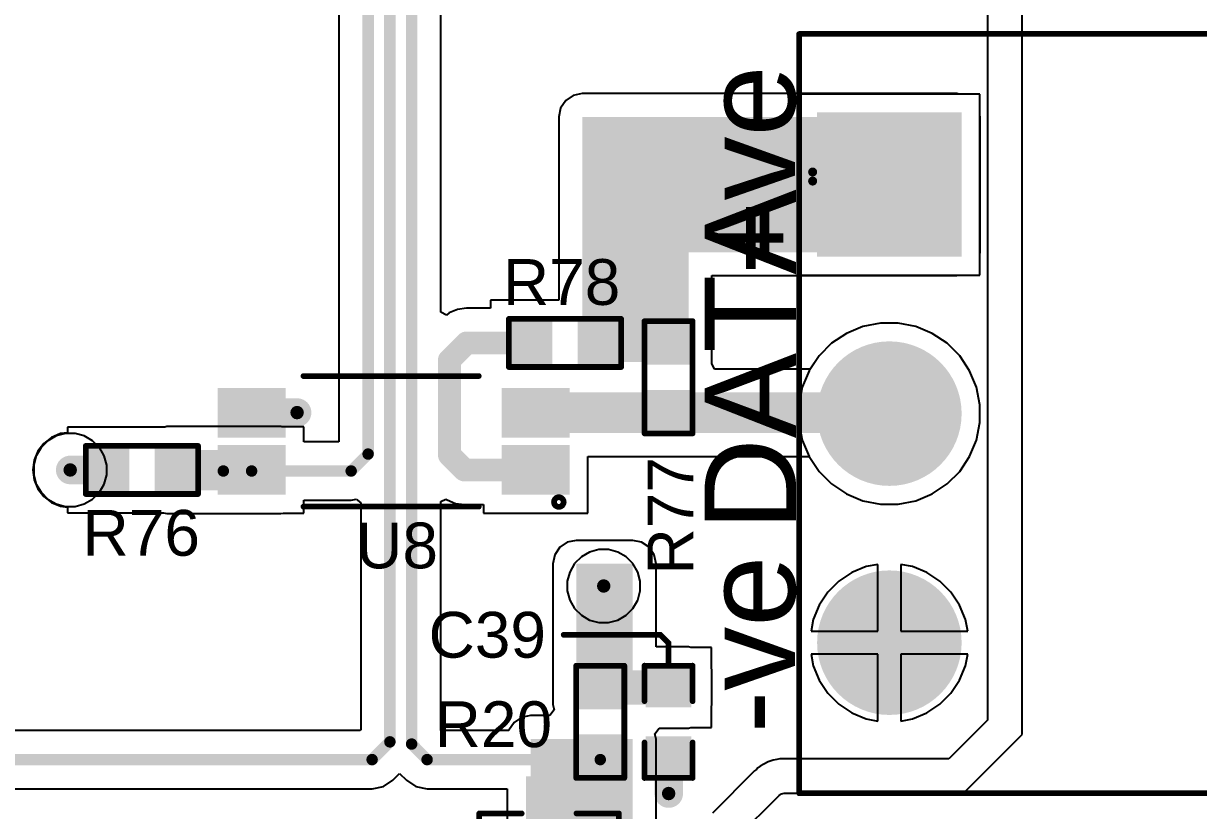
# Model space of a CAD drawing. Header units: millimetres. Extents: x 0 to 214, y 0 to 214.
# Drawn here: x 6.725 to 7.751, y 0.801 to 1.488 of the extents above; entities that cross this region are included whole.
import ezdxf

# ---------------------------------------------------------------- set-up
doc = ezdxf.new("R2010")
doc.units = ezdxf.units.MM
doc.header["$MEASUREMENT"] = 0
for name, color, linetype in [('BottomLayer', 5, 'Continuous'), ('BottomSolder', 6, 'Continuous'), ('MultiLayer', 9, 'Continuous'), ('PadHoleLayer', 156, 'Continuous'), ('TopLayer', 1, 'Continuous'), ('TopOverlay', 2, 'Continuous'), ('TopPaste', 8, 'Continuous'), ('TopSolder', 216, 'Continuous'), ('ViaHoleLayer', 16, 'Continuous')]:
    doc.layers.add(name, color=color, linetype=linetype)
doc.styles.add('Arial', font='', dxfattribs={"height": 0.2})
doc.styles.get('Arial').set_extended_font_data('Arial')

# ---------------------------------------------------------------- blocks, each defined once
blk = doc.blocks.new('SOT_23_116')
at = {"layer": 'TopLayer'}
for points in [[(-0.0161, 0.0575), (0.0161, 0.0575), (0.0161, 0.0213), (-0.0161, 0.0213)], [(-0.0535, -0.0213), (-0.0213, -0.0213), (-0.0213, -0.0575), (-0.0535, -0.0575)], [(0.0213, -0.0213), (0.0535, -0.0213), (0.0535, -0.0575), (0.0213, -0.0575)]]:
    blk.add_hatch(color=1, dxfattribs=at).paths.add_polyline_path(points)
at = {"layer": 'TopPaste'}
for points in [[(-0.0161, 0.0575), (0.0161, 0.0575), (0.0161, 0.0213), (-0.0161, 0.0213)], [(-0.0535, -0.0213), (-0.0213, -0.0213), (-0.0213, -0.0575), (-0.0535, -0.0575)], [(0.0213, -0.0213), (0.0535, -0.0213), (0.0535, -0.0575), (0.0213, -0.0575)]]:
    blk.add_hatch(color=8, dxfattribs=at).paths.add_polyline_path(points)
at = {"layer": 'TopSolder'}
for points in [[(-0.0201, 0.0615), (0.0201, 0.0615), (0.0201, 0.0173), (-0.0201, 0.0173)], [(-0.0575, -0.0173), (-0.0173, -0.0173), (-0.0173, -0.0615), (-0.0575, -0.0615)], [(0.0173, -0.0173), (0.0575, -0.0173), (0.0575, -0.0615), (0.0173, -0.0615)]]:
    blk.add_hatch(color=216, dxfattribs=at).paths.add_polyline_path(points)
at = {"layer": 'TopOverlay', "const_width": 0.005}
for points in [[(-0.061, -0.027), (-0.061, 0.029)], [(-0.061, 0.029), (-0.024, 0.029)], [(0.024, 0.029), (0.061, 0.029)], [(0.061, -0.027), (0.061, 0.029)], [(-0.013, -0.029), (0.013, -0.029)]]:
    blk.add_lwpolyline(points, dxfattribs=at)
at = {"layer": 'TopOverlay'}
for points, const_width in [([(-0.0622, 0.029, 1), (-0.0597, 0.029, 1)], 0.0025), ([(-0.0622, 0.029, 1), (-0.0597, 0.029, 1)], 0.0025), ([(-0.0253, 0.029, 1), (-0.0227, 0.029, 1)], 0.0025), ([(0.0227, 0.029, 1), (0.0253, 0.029, 1)], 0.0025), ([(0.0597, 0.029, 1), (0.0622, 0.029, 1)], 0.0025), ([(0.0597, 0.029, 1), (0.0622, 0.029, 1)], 0.0025), ([(-0.0622, -0.027, 1), (-0.0597, -0.027, 1)], 0.0025), ([(-0.0143, -0.029, 1), (-0.0118, -0.029, 1)], 0.0025), ([(0.0118, -0.029, 1), (0.0143, -0.029, 1)], 0.0025), ([(0.0597, -0.027, 1), (0.0622, -0.027, 1)], 0.0025), ([(-0.0644, -0.045, 1), (-0.0716, -0.045, 1)], 0.01), ([(-0.0741, -0.045, 1), (-0.0691, -0.045, 1)], 0.005), ([(-0.0669, -0.045, 1), (-0.0619, -0.045, 1)], 0.005)]:
    blk.add_lwpolyline(points, format="xyb", close=True, dxfattribs=dict(at, const_width=const_width))
blk = doc.blocks.new('PS2801C_1_F3_A_192')
at = {"layer": 'TopLayer'}
for points in [[(-0.1496, 0.0427), (-0.0984, 0.0427), (-0.0984, 0.0073), (-0.1496, 0.0073)], [(0.0984, 0.0427), (0.1496, 0.0427), (0.1496, 0.0073), (0.0984, 0.0073)], [(-0.1496, -0.0073), (-0.0984, -0.0073), (-0.0984, -0.0427), (-0.1496, -0.0427)], [(0.0984, -0.0073), (0.1496, -0.0073), (0.1496, -0.0427), (0.0984, -0.0427)]]:
    blk.add_hatch(color=1, dxfattribs=at).paths.add_polyline_path(points)
at = {"layer": 'TopPaste'}
for points in [[(-0.1496, 0.0427), (-0.0984, 0.0427), (-0.0984, 0.0073), (-0.1496, 0.0073)], [(0.0984, 0.0427), (0.1496, 0.0427), (0.1496, 0.0073), (0.0984, 0.0073)], [(-0.1496, -0.0073), (-0.0984, -0.0073), (-0.0984, -0.0427), (-0.1496, -0.0427)], [(0.0984, -0.0073), (0.1496, -0.0073), (0.1496, -0.0427), (0.0984, -0.0427)]]:
    blk.add_hatch(color=8, dxfattribs=at).paths.add_polyline_path(points)
at = {"layer": 'TopSolder'}
for points in [[(-0.1536, 0.0467), (-0.0944, 0.0467), (-0.0944, 0.0033), (-0.1536, 0.0033)], [(0.0944, 0.0467), (0.1536, 0.0467), (0.1536, 0.0033), (0.0944, 0.0033)], [(-0.1536, -0.0033), (-0.0944, -0.0033), (-0.0944, -0.0467), (-0.1536, -0.0467)], [(0.0944, -0.0033), (0.1536, -0.0033), (0.1536, -0.0467), (0.0944, -0.0467)]]:
    blk.add_hatch(color=216, dxfattribs=at).paths.add_polyline_path(points)
at = {"layer": 'TopOverlay'}
for points, const_width in [([(-0.14, 0.053, 1), (-0.1484, 0.053, 1)], 0.005), ([(-0.1497, 0.053, 1), (-0.1472, 0.053, 1)], 0.0025), ([(-0.1413, 0.053, 1), (-0.1388, 0.053, 1)], 0.0025), ([(-0.0755, 0.057, 1), (-0.073, 0.057, 1)], 0.0025), ([(0.0775, 0.057, 1), (0.08, 0.057, 1)], 0.0025), ([(-0.0755, -0.057, 1), (-0.073, -0.057, 1)], 0.0025), ([(0.0775, -0.057, 1), (0.08, -0.057, 1)], 0.0025)]:
    blk.add_lwpolyline(points, format="xyb", close=True, dxfattribs=dict(at, const_width=const_width))
at = {"layer": 'TopOverlay', "const_width": 0.005}
for points in [[(0.0788, 0.057), (-0.0742, 0.057)], [(0.0788, -0.057), (-0.0742, -0.057)]]:
    blk.add_lwpolyline(points, dxfattribs=at)
blk = doc.blocks.new('TBP01R1_508_03BE_309')
at = {"layer": 'BottomLayer'}
blk.add_hatch(color=5, dxfattribs=at).paths.add_polyline_path([(-0.1591, 0.0591), (-0.0409, 0.0591), (-0.0409, -0.0591), (-0.1591, -0.0591)])
h = blk.add_hatch(color=5, dxfattribs=at)
edge = h.paths.add_edge_path()
edge.add_arc((0.1, 0), 0.0591, 0, 360)
h = blk.add_hatch(color=5, dxfattribs=at)
edge = h.paths.add_edge_path()
edge.add_arc((0.3, 0), 0.0591, 0, 360)
at = {"layer": 'BottomSolder'}
blk.add_hatch(color=6, dxfattribs=at).paths.add_polyline_path([(-0.1631, 0.0631), (-0.0369, 0.0631), (-0.0369, -0.0631), (-0.1631, -0.0631)])
h = blk.add_hatch(color=6, dxfattribs=at)
edge = h.paths.add_edge_path()
edge.add_arc((0.1, 0), 0.0631, 0, 360)
h = blk.add_hatch(color=6, dxfattribs=at)
edge = h.paths.add_edge_path()
edge.add_arc((0.3, 0), 0.0631, 0, 360)
at = {"layer": 'MultiLayer'}
blk.add_hatch(color=9, dxfattribs=at).paths.add_polyline_path([(-0.1591, 0.0591), (-0.0409, 0.0591), (-0.0409, -0.0591), (-0.1591, -0.0591)])
h = blk.add_hatch(color=9, dxfattribs=at)
edge = h.paths.add_edge_path()
edge.add_arc((0.1, 0), 0.0591, 0, 360)
h = blk.add_hatch(color=9, dxfattribs=at)
edge = h.paths.add_edge_path()
edge.add_arc((0.3, 0), 0.0591, 0, 360)
at = {"layer": 'PadHoleLayer'}
h = blk.add_hatch(color=156, dxfattribs=at)
edge = h.paths.add_edge_path()
edge.add_arc((-0.1, 0), 0.0335, 0, 360)
h = blk.add_hatch(color=156, dxfattribs=at)
edge = h.paths.add_edge_path()
edge.add_arc((0.1, 0), 0.0335, 0, 360)
h = blk.add_hatch(color=156, dxfattribs=at)
edge = h.paths.add_edge_path()
edge.add_arc((0.3, 0), 0.0335, 0, 360)
at = {"layer": 'TopLayer'}
blk.add_hatch(color=1, dxfattribs=at).paths.add_polyline_path([(-0.1591, 0.0591), (-0.0409, 0.0591), (-0.0409, -0.0591), (-0.1591, -0.0591)])
h = blk.add_hatch(color=1, dxfattribs=at)
edge = h.paths.add_edge_path()
edge.add_arc((0.1, 0), 0.0591, 0, 360)
h = blk.add_hatch(color=1, dxfattribs=at)
edge = h.paths.add_edge_path()
edge.add_arc((0.3, 0), 0.0591, 0, 360)
at = {"layer": 'TopSolder'}
blk.add_hatch(color=216, dxfattribs=at).paths.add_polyline_path([(-0.1631, 0.0631), (-0.0369, 0.0631), (-0.0369, -0.0631), (-0.1631, -0.0631)])
h = blk.add_hatch(color=216, dxfattribs=at)
edge = h.paths.add_edge_path()
edge.add_arc((0.1, 0), 0.0631, 0, 360)
h = blk.add_hatch(color=216, dxfattribs=at)
edge = h.paths.add_edge_path()
edge.add_arc((0.3, 0), 0.0631, 0, 360)
at = {"layer": 'TopOverlay'}
for points, const_width in [([(-0.2315, -0.0787), (-0.2315, 0.3937)], 0.005), ([(0.4315, 0.3937), (-0.2315, 0.3937)], 0.005), ([(0.4315, -0.0787), (0.4315, 0.3937)], 0.005), ([(-0.126, 0.32), (-0.145, 0.339)], 0.01), ([(-0.094, 0.32), (-0.075, 0.339)], 0.01), ([(0.074, 0.32), (0.055, 0.339)], 0.01), ([(0.074, 0.32), (0.055, 0.339)], 0.01), ([(0.106, 0.32), (0.125, 0.339)], 0.01), ([(0.106, 0.32), (0.125, 0.339)], 0.01), ([(0.274, 0.32), (0.255, 0.339)], 0.01), ([(0.306, 0.32), (0.325, 0.339)], 0.01), ([(-0.094, 0.32), (-0.126, 0.32)], 0.01), ([(0.106, 0.32), (0.074, 0.32)], 0.01), ([(0.106, 0.32), (0.074, 0.32)], 0.01), ([(0.306, 0.32), (0.274, 0.32)], 0.01), ([(0.4315, -0.0787), (-0.2315, -0.0787)], 0.005)]:
    blk.add_lwpolyline(points, dxfattribs=dict(at, const_width=const_width))
for points, const_width in [([(-0.2327, 0.3937, 1), (-0.2302, 0.3937, 1)], 0.0025), ([(-0.2327, 0.3937, 1), (-0.2302, 0.3937, 1)], 0.0025), ([(0.4302, 0.3937, 1), (0.4327, 0.3937, 1)], 0.0025), ([(0.4302, 0.3937, 1), (0.4327, 0.3937, 1)], 0.0025), ([(-0.1475, 0.339, 1), (-0.1425, 0.339, 1)], 0.005), ([(-0.0775, 0.339, 1), (-0.0725, 0.339, 1)], 0.005), ([(0.0525, 0.339, 1), (0.0575, 0.339, 1)], 0.005), ([(0.0525, 0.339, 1), (0.0575, 0.339, 1)], 0.005), ([(0.1225, 0.339, 1), (0.1275, 0.339, 1)], 0.005), ([(0.1225, 0.339, 1), (0.1275, 0.339, 1)], 0.005), ([(0.2525, 0.339, 1), (0.2575, 0.339, 1)], 0.005), ([(0.3225, 0.339, 1), (0.3275, 0.339, 1)], 0.005), ([(-0.1285, 0.32, 1), (-0.1235, 0.32, 1)], 0.005), ([(-0.1285, 0.32, 1), (-0.1235, 0.32, 1)], 0.005), ([(-0.0965, 0.32, 1), (-0.0915, 0.32, 1)], 0.005), ([(-0.0965, 0.32, 1), (-0.0915, 0.32, 1)], 0.005), ([(0.0715, 0.32, 1), (0.0765, 0.32, 1)], 0.005), ([(0.0715, 0.32, 1), (0.0765, 0.32, 1)], 0.005), ([(0.0715, 0.32, 1), (0.0765, 0.32, 1)], 0.005), ([(0.0715, 0.32, 1), (0.0765, 0.32, 1)], 0.005), ([(0.1035, 0.32, 1), (0.1085, 0.32, 1)], 0.005), ([(0.1035, 0.32, 1), (0.1085, 0.32, 1)], 0.005), ([(0.1035, 0.32, 1), (0.1085, 0.32, 1)], 0.005), ([(0.1035, 0.32, 1), (0.1085, 0.32, 1)], 0.005), ([(0.2715, 0.32, 1), (0.2765, 0.32, 1)], 0.005), ([(0.2715, 0.32, 1), (0.2765, 0.32, 1)], 0.005), ([(0.3035, 0.32, 1), (0.3085, 0.32, 1)], 0.005), ([(0.3035, 0.32, 1), (0.3085, 0.32, 1)], 0.005), ([(-0.1031, -0.067, 1), (-0.1109, -0.067, 1)], 0.00787), ([(-0.1129, -0.067, 1), (-0.109, -0.067, 1)], 0.00394), ([(-0.105, -0.067, 1), (-0.1011, -0.067, 1)], 0.00394), ([(-0.2327, -0.0787, 1), (-0.2302, -0.0787, 1)], 0.0025), ([(-0.2327, -0.0787, 1), (-0.2302, -0.0787, 1)], 0.0025), ([(0.4302, -0.0787, 1), (0.4327, -0.0787, 1)], 0.0025), ([(0.4302, -0.0787, 1), (0.4327, -0.0787, 1)], 0.0025)]:
    blk.add_lwpolyline(points, format="xyb", close=True, dxfattribs=dict(at, const_width=const_width))
blk = doc.blocks.new('RES_0603_361')
at = {"layer": 'TopLayer'}
for points in [[(-0.015, 0.0175), (-0.015, -0.0175), (-0.045, -0.0175), (-0.045, 0.0175)], [(0.045, 0.0175), (0.045, -0.0175), (0.015, -0.0175), (0.015, 0.0175)]]:
    blk.add_hatch(color=1, dxfattribs=at).paths.add_polyline_path(points)
at = {"layer": 'TopPaste'}
for points in [[(-0.015, 0.0175), (-0.015, -0.0175), (-0.045, -0.0175), (-0.045, 0.0175)], [(0.045, 0.0175), (0.045, -0.0175), (0.015, -0.0175), (0.015, 0.0175)]]:
    blk.add_hatch(color=8, dxfattribs=at).paths.add_polyline_path(points)
at = {"layer": 'TopSolder'}
for points in [[(-0.011, 0.0215), (-0.011, -0.0215), (-0.049, -0.0215), (-0.049, 0.0215)], [(0.049, 0.0215), (0.049, -0.0215), (0.011, -0.0215), (0.011, 0.0215)]]:
    blk.add_hatch(color=216, dxfattribs=at).paths.add_polyline_path(points)
at = {"layer": 'TopOverlay', "const_width": 0.005}
for points in [[(-0.049, -0.021), (-0.049, 0.021)], [(-0.049, 0.021), (0.049, 0.021)], [(0.049, -0.021), (0.049, 0.021)], [(-0.049, -0.021), (0.049, -0.021)]]:
    blk.add_lwpolyline(points, dxfattribs=at)
at = {"layer": 'TopOverlay', "const_width": 0.0025}
for points in [[(-0.05025, 0.021, 1), (-0.04775, 0.021, 1)], [(-0.05025, 0.021, 1), (-0.04775, 0.021, 1)], [(0.04775, 0.021, 1), (0.05025, 0.021, 1)], [(0.04775, 0.021, 1), (0.05025, 0.021, 1)], [(-0.05025, -0.021, 1), (-0.04775, -0.021, 1)], [(-0.05025, -0.021, 1), (-0.04775, -0.021, 1)], [(0.04775, -0.021, 1), (0.05025, -0.021, 1)], [(0.04775, -0.021, 1), (0.05025, -0.021, 1)]]:
    blk.add_lwpolyline(points, format="xyb", close=True, dxfattribs=at)
blk = doc.blocks.new('RES_0603_362')
at = {"layer": 'TopLayer'}
for points in [[(-0.015, 0.0175), (-0.015, -0.0175), (-0.045, -0.0175), (-0.045, 0.0175)], [(0.045, 0.0175), (0.045, -0.0175), (0.015, -0.0175), (0.015, 0.0175)]]:
    blk.add_hatch(color=1, dxfattribs=at).paths.add_polyline_path(points)
at = {"layer": 'TopPaste'}
for points in [[(-0.015, 0.0175), (-0.015, -0.0175), (-0.045, -0.0175), (-0.045, 0.0175)], [(0.045, 0.0175), (0.045, -0.0175), (0.015, -0.0175), (0.015, 0.0175)]]:
    blk.add_hatch(color=8, dxfattribs=at).paths.add_polyline_path(points)
at = {"layer": 'TopSolder'}
for points in [[(-0.011, 0.0215), (-0.011, -0.0215), (-0.049, -0.0215), (-0.049, 0.0215)], [(0.049, 0.0215), (0.049, -0.0215), (0.011, -0.0215), (0.011, 0.0215)]]:
    blk.add_hatch(color=216, dxfattribs=at).paths.add_polyline_path(points)
at = {"layer": 'TopOverlay', "const_width": 0.005}
for points in [[(-0.049, 0.021), (0.049, 0.021)], [(-0.049, 0.021), (-0.049, -0.021)], [(0.049, 0.021), (0.049, -0.021)], [(-0.049, -0.021), (0.049, -0.021)]]:
    blk.add_lwpolyline(points, dxfattribs=at)
at = {"layer": 'TopOverlay', "const_width": 0.0025}
for points in [[(-0.05025, 0.021, 1), (-0.04775, 0.021, 1)], [(-0.05025, 0.021, 1), (-0.04775, 0.021, 1)], [(0.04775, 0.021, 1), (0.05025, 0.021, 1)], [(0.04775, 0.021, 1), (0.05025, 0.021, 1)], [(-0.05025, -0.021, 1), (-0.04775, -0.021, 1)], [(-0.05025, -0.021, 1), (-0.04775, -0.021, 1)], [(0.04775, -0.021, 1), (0.05025, -0.021, 1)], [(0.04775, -0.021, 1), (0.05025, -0.021, 1)]]:
    blk.add_lwpolyline(points, format="xyb", close=True, dxfattribs=at)
blk = doc.blocks.new('RES_0603_363')
at = {"layer": 'TopLayer'}
for points in [[(-0.015, 0.0175), (-0.015, -0.0175), (-0.045, -0.0175), (-0.045, 0.0175)], [(0.045, 0.0175), (0.045, -0.0175), (0.015, -0.0175), (0.015, 0.0175)]]:
    blk.add_hatch(color=1, dxfattribs=at).paths.add_polyline_path(points)
at = {"layer": 'TopPaste'}
for points in [[(-0.015, 0.0175), (-0.015, -0.0175), (-0.045, -0.0175), (-0.045, 0.0175)], [(0.045, 0.0175), (0.045, -0.0175), (0.015, -0.0175), (0.015, 0.0175)]]:
    blk.add_hatch(color=8, dxfattribs=at).paths.add_polyline_path(points)
at = {"layer": 'TopSolder'}
for points in [[(-0.011, 0.0215), (-0.011, -0.0215), (-0.049, -0.0215), (-0.049, 0.0215)], [(0.049, 0.0215), (0.049, -0.0215), (0.011, -0.0215), (0.011, 0.0215)]]:
    blk.add_hatch(color=216, dxfattribs=at).paths.add_polyline_path(points)
at = {"layer": 'TopOverlay', "const_width": 0.005}
for points in [[(0.049, 0.021), (-0.049, 0.021)], [(-0.049, 0.021), (-0.049, -0.021)], [(0.049, 0.021), (0.049, -0.021)], [(0.049, -0.021), (-0.049, -0.021)]]:
    blk.add_lwpolyline(points, dxfattribs=at)
at = {"layer": 'TopOverlay', "const_width": 0.0025}
for points in [[(-0.05025, 0.021, 1), (-0.04775, 0.021, 1)], [(-0.05025, 0.021, 1), (-0.04775, 0.021, 1)], [(0.04775, 0.021, 1), (0.05025, 0.021, 1)], [(0.04775, 0.021, 1), (0.05025, 0.021, 1)], [(-0.05025, -0.021, 1), (-0.04775, -0.021, 1)], [(-0.05025, -0.021, 1), (-0.04775, -0.021, 1)], [(0.04775, -0.021, 1), (0.05025, -0.021, 1)], [(0.04775, -0.021, 1), (0.05025, -0.021, 1)]]:
    blk.add_lwpolyline(points, format="xyb", close=True, dxfattribs=at)
blk = doc.blocks.new('RES_0603_420')
at = {"layer": 'TopLayer'}
for points in [[(-0.015, 0.0175), (-0.015, -0.0175), (-0.045, -0.0175), (-0.045, 0.0175)], [(0.045, 0.0175), (0.045, -0.0175), (0.015, -0.0175), (0.015, 0.0175)]]:
    blk.add_hatch(color=1, dxfattribs=at).paths.add_polyline_path(points)
at = {"layer": 'TopPaste'}
for points in [[(-0.015, 0.0175), (-0.015, -0.0175), (-0.045, -0.0175), (-0.045, 0.0175)], [(0.045, 0.0175), (0.045, -0.0175), (0.015, -0.0175), (0.015, 0.0175)]]:
    blk.add_hatch(color=8, dxfattribs=at).paths.add_polyline_path(points)
at = {"layer": 'TopSolder'}
for points in [[(-0.011, 0.0215), (-0.011, -0.0215), (-0.049, -0.0215), (-0.049, 0.0215)], [(0.049, 0.0215), (0.049, -0.0215), (0.011, -0.0215), (0.011, 0.0215)]]:
    blk.add_hatch(color=216, dxfattribs=at).paths.add_polyline_path(points)
at = {"layer": 'TopOverlay', "const_width": 0.005}
for points in [[(-0.049, 0.021), (-0.049, -0.021)], [(-0.049, 0.021), (0.049, 0.021)], [(0.049, 0.021), (0.049, -0.021)], [(-0.049, -0.021), (0.049, -0.021)]]:
    blk.add_lwpolyline(points, dxfattribs=at)
at = {"layer": 'TopOverlay', "const_width": 0.0025}
for points in [[(-0.05025, 0.021, 1), (-0.04775, 0.021, 1)], [(-0.05025, 0.021, 1), (-0.04775, 0.021, 1)], [(0.04775, 0.021, 1), (0.05025, 0.021, 1)], [(0.04775, 0.021, 1), (0.05025, 0.021, 1)], [(-0.05025, -0.021, 1), (-0.04775, -0.021, 1)], [(-0.05025, -0.021, 1), (-0.04775, -0.021, 1)], [(0.04775, -0.021, 1), (0.05025, -0.021, 1)], [(0.04775, -0.021, 1), (0.05025, -0.021, 1)]]:
    blk.add_lwpolyline(points, format="xyb", close=True, dxfattribs=at)
blk = doc.blocks.new('C__0603_457')
at = {"layer": 'TopLayer'}
for points in [[(-0.015, 0.0175), (-0.015, -0.0175), (-0.045, -0.0175), (-0.045, 0.0175)], [(0.045, 0.0175), (0.045, -0.0175), (0.015, -0.0175), (0.015, 0.0175)]]:
    blk.add_hatch(color=1, dxfattribs=at).paths.add_polyline_path(points)
at = {"layer": 'TopPaste'}
for points in [[(-0.015, 0.0175), (-0.015, -0.0175), (-0.045, -0.0175), (-0.045, 0.0175)], [(0.045, 0.0175), (0.045, -0.0175), (0.015, -0.0175), (0.015, 0.0175)]]:
    blk.add_hatch(color=8, dxfattribs=at).paths.add_polyline_path(points)
at = {"layer": 'TopSolder'}
for points in [[(-0.0126, 0.0199), (-0.0126, -0.0199), (-0.0474, -0.0199), (-0.0474, 0.0199)], [(0.0474, 0.0199), (0.0474, -0.0199), (0.0126, -0.0199), (0.0126, 0.0199)]]:
    blk.add_hatch(color=216, dxfattribs=at).paths.add_polyline_path(points)
at = {"layer": 'TopOverlay', "const_width": 0.005}
for points in [[(-0.049, -0.021), (-0.049, 0.021)], [(-0.018, 0.021), (-0.049, 0.021)], [(0.049, 0.021), (0.018, 0.021)], [(0.049, -0.021), (0.049, 0.021)], [(-0.018, -0.021), (-0.049, -0.021)], [(0.049, -0.021), (0.018, -0.021)]]:
    blk.add_lwpolyline(points, dxfattribs=at)
at = {"layer": 'TopOverlay', "const_width": 0.0025}
for points in [[(-0.0503, 0.021, 1), (-0.0478, 0.021, 1)], [(-0.0503, 0.021, 1), (-0.0478, 0.021, 1)], [(-0.0192, 0.021, 1), (-0.0168, 0.021, 1)], [(0.0168, 0.021, 1), (0.0192, 0.021, 1)], [(0.0478, 0.021, 1), (0.0503, 0.021, 1)], [(0.0478, 0.021, 1), (0.0503, 0.021, 1)], [(-0.0503, -0.021, 1), (-0.0478, -0.021, 1)], [(-0.0503, -0.021, 1), (-0.0478, -0.021, 1)], [(-0.0192, -0.021, 1), (-0.0168, -0.021, 1)], [(0.0168, -0.021, 1), (0.0192, -0.021, 1)], [(0.0478, -0.021, 1), (0.0503, -0.021, 1)], [(0.0478, -0.021, 1), (0.0503, -0.021, 1)]]:
    blk.add_lwpolyline(points, format="xyb", close=True, dxfattribs=at)

msp = doc.modelspace()

# ---------------------------------------------------------------- hatches: boundary and pattern name
at = {"layer": 'BottomLayer'}
h = msp.add_hatch(color=5, dxfattribs=at)
edge = h.paths.add_edge_path()
edge.add_arc((6.9639, 1.148), 0.0118, 0, 360)
h = msp.add_hatch(color=5, dxfattribs=at)
edge = h.paths.add_edge_path()
edge.add_arc((6.7658, 1.0979), 0.0118, 0, 360)
h = msp.add_hatch(color=5, dxfattribs=at)
edge = h.paths.add_edge_path()
edge.add_arc((7.2316, 0.9966), 0.0118, 0, 360)
h = msp.add_hatch(color=5, dxfattribs=at)
edge = h.paths.add_edge_path()
edge.add_arc((7.2883, 0.8154), 0.0118, 0, 360)
at = {"layer": 'BottomSolder'}
h = msp.add_hatch(color=6, dxfattribs=at)
edge = h.paths.add_edge_path()
edge.add_arc((6.9639, 1.148), 0.00591, 0, 360)
h = msp.add_hatch(color=6, dxfattribs=at)
edge = h.paths.add_edge_path()
edge.add_arc((6.7658, 1.0979), 0.00591, 0, 360)
h = msp.add_hatch(color=6, dxfattribs=at)
edge = h.paths.add_edge_path()
edge.add_arc((7.2316, 0.9966), 0.00591, 0, 360)
h = msp.add_hatch(color=6, dxfattribs=at)
edge = h.paths.add_edge_path()
edge.add_arc((7.2883, 0.8154), 0.00591, 0, 360)
at = {"layer": 'TopLayer'}
for points in [[(7.2128, 1.1922), (7.3057, 1.1922), (7.3057, 1.4061), (7.2128, 1.4061)], [(7.2128, 1.288), (7.54, 1.288), (7.54, 1.4061), (7.2128, 1.4061)], [(7.1467, 1.1301), (7.481, 1.1301), (7.481, 1.1656), (7.1467, 1.1656)], [(6.8502, 1.0802), (6.9498, 1.0802), (6.9498, 1.1154), (6.8502, 1.1154)], [(7.2076, 0.893), (7.2569, 0.893), (7.2569, 1.016), (7.2076, 1.016)], [(7.2076, 0.893), (7.3057, 0.893), (7.3057, 0.923), (7.2076, 0.923)], [(7.1677, 0.7903), (7.2569, 0.7903), (7.2569, 0.863), (7.1677, 0.863)]]:
    msp.add_hatch(color=1, dxfattribs=at).paths.add_polyline_path(points)
h = msp.add_hatch(color=1, dxfattribs=at)
edge = h.paths.add_edge_path()
edge.add_arc((6.9639, 1.148), 0.0118, 0, 360)
h = msp.add_hatch(color=1, dxfattribs=at)
edge = h.paths.add_edge_path()
edge.add_arc((6.7658, 1.0979), 0.0118, 0, 360)
h = msp.add_hatch(color=1, dxfattribs=at)
edge = h.paths.add_edge_path()
edge.add_arc((7.2316, 0.9966), 0.0118, 0, 360)
h = msp.add_hatch(color=1, dxfattribs=at)
edge = h.paths.add_edge_path()
edge.add_arc((7.2883, 0.8154), 0.0118, 0, 360)
at = {"layer": 'TopSolder'}
h = msp.add_hatch(color=216, dxfattribs=at)
edge = h.paths.add_edge_path()
edge.add_arc((6.9639, 1.148), 0.00591, 0, 360)
h = msp.add_hatch(color=216, dxfattribs=at)
edge = h.paths.add_edge_path()
edge.add_arc((6.7658, 1.0979), 0.00591, 0, 360)
h = msp.add_hatch(color=216, dxfattribs=at)
edge = h.paths.add_edge_path()
edge.add_arc((7.2316, 0.9966), 0.00591, 0, 360)
h = msp.add_hatch(color=216, dxfattribs=at)
edge = h.paths.add_edge_path()
edge.add_arc((7.2883, 0.8154), 0.00591, 0, 360)
at = {"layer": 'ViaHoleLayer'}
h = msp.add_hatch(color=16, dxfattribs=at)
edge = h.paths.add_edge_path()
edge.add_arc((6.9639, 1.148), 0.00591, 0, 360)
h = msp.add_hatch(color=16, dxfattribs=at)
edge = h.paths.add_edge_path()
edge.add_arc((6.7658, 1.0979), 0.00591, 0, 360)
h = msp.add_hatch(color=16, dxfattribs=at)
edge = h.paths.add_edge_path()
edge.add_arc((7.2316, 0.9966), 0.00591, 0, 360)
h = msp.add_hatch(color=16, dxfattribs=at)
edge = h.paths.add_edge_path()
edge.add_arc((7.2883, 0.8154), 0.00591, 0, 360)

# ---------------------------------------------------------------- linework, layer by layer
at = {"layer": 'BottomLayer'}
for p, q in [((7.597, 1.1104), (7.597, 3.266)), ((7.5667, 3.2496), (7.5667, 1.1104)), ((7.56, 1.4261), (7.4019, 1.4261)), ((7.4019, 1.4261), (7.4019, 1.268)), ((7.56, 1.268), (7.56, 1.4261)), ((7.4019, 1.268), (7.56, 1.268)), ((7.4579, 1.2231), (7.4435, 1.2171)), ((7.4732, 1.2261), (7.4579, 1.2231)), ((7.4888, 1.2261), (7.4732, 1.2261)), ((7.504, 1.2231), (7.4888, 1.2261)), ((7.5184, 1.2171), (7.504, 1.2231)), ((7.4435, 1.2171), (7.4306, 1.2085)), ((7.5314, 1.2085), (7.5184, 1.2171)), ((7.4306, 1.2085), (7.4196, 1.1975)), ((7.5424, 1.1975), (7.5314, 1.2085)), ((7.4196, 1.1975), (7.4109, 1.1845)), ((7.551, 1.1845), (7.5424, 1.1975)), ((7.4109, 1.1845), (7.405, 1.1701)), ((7.557, 1.1701), (7.551, 1.1845)), ((7.405, 1.1701), (7.4019, 1.1548)), ((7.56, 1.1548), (7.557, 1.1701)), ((7.4019, 1.1548), (7.4019, 1.1393)), ((7.56, 1.1393), (7.56, 1.1548)), ((7.4019, 1.1393), (7.405, 1.124)), ((7.557, 1.124), (7.56, 1.1393)), ((6.7617, 1.1297), (6.7536, 1.1276)), ((6.77, 1.1297), (6.7617, 1.1297)), ((6.7781, 1.1276), (6.77, 1.1297)), ((6.7463, 1.1234), (6.7404, 1.1175)), ((6.7536, 1.1276), (6.7463, 1.1234)), ((6.7854, 1.1234), (6.7781, 1.1276)), ((6.7913, 1.1175), (6.7854, 1.1234)), ((7.405, 1.124), (7.4109, 1.1096)), ((7.551, 1.1096), (7.557, 1.124)), ((6.7362, 1.1102), (6.734, 1.1021)), ((6.7404, 1.1175), (6.7362, 1.1102)), ((6.7955, 1.1102), (6.7913, 1.1175)), ((6.7977, 1.1021), (6.7955, 1.1102)), ((7.4109, 1.1096), (7.4196, 1.0967)), ((7.5424, 1.0967), (7.551, 1.1096)), ((7.5667, 1.1104), (7.5667, 0.8837)), ((7.597, 0.8837), (7.597, 1.1104)), ((6.734, 1.1021), (6.734, 1.0937)), ((6.7977, 1.0937), (6.7977, 1.1021)), ((6.734, 1.0937), (6.7362, 1.0856)), ((6.7955, 1.0856), (6.7977, 1.0937)), ((7.4196, 1.0967), (7.4306, 1.0857)), ((7.5314, 1.0857), (7.5424, 1.0967)), ((6.7362, 1.0856), (6.7404, 1.0784)), ((6.7404, 1.0784), (6.7463, 1.0725)), ((6.7854, 1.0725), (6.7913, 1.0784)), ((6.7913, 1.0784), (6.7955, 1.0856)), ((7.4306, 1.0857), (7.4435, 1.077)), ((7.5184, 1.077), (7.5314, 1.0857)), ((6.7463, 1.0725), (6.7536, 1.0683)), ((6.7536, 1.0683), (6.7617, 1.0661)), ((6.77, 1.0661), (6.7781, 1.0683)), ((6.7781, 1.0683), (6.7854, 1.0725)), ((7.4435, 1.077), (7.4579, 1.071)), ((7.4579, 1.071), (7.4732, 1.068)), ((7.4732, 1.068), (7.4888, 1.068)), ((7.4888, 1.068), (7.504, 1.071)), ((7.504, 1.071), (7.5184, 1.077)), ((6.7617, 1.0661), (6.77, 1.0661)), ((7.2193, 1.0262), (7.2121, 1.022)), ((7.2274, 1.0284), (7.2193, 1.0262)), ((7.2358, 1.0284), (7.2274, 1.0284)), ((7.2439, 1.0262), (7.2358, 1.0284)), ((7.2511, 1.022), (7.2439, 1.0262)), ((7.2062, 1.0161), (7.202, 1.0088)), ((7.2121, 1.022), (7.2062, 1.0161)), ((7.2571, 1.0161), (7.2511, 1.022)), ((7.2613, 1.0088), (7.2571, 1.0161)), ((7.202, 1.0088), (7.1998, 1.0008)), ((7.2634, 1.0008), (7.2613, 1.0088)), ((7.4483, 1.0083), (7.437, 1.0007)), ((7.4608, 1.0135), (7.4483, 1.0083)), ((7.471, 1.0155), (7.4608, 1.0135)), ((7.471, 0.9571), (7.471, 1.0155)), ((7.5011, 1.0135), (7.491, 1.0155)), ((7.491, 1.0155), (7.491, 0.9571)), ((7.5137, 1.0083), (7.5011, 1.0135)), ((7.525, 1.0007), (7.5137, 1.0083)), ((7.1998, 1.0008), (7.1998, 0.9924)), ((7.2634, 0.9924), (7.2634, 1.0008)), ((7.437, 1.0007), (7.4273, 0.9911)), ((7.5346, 0.9911), (7.525, 1.0007)), ((7.1998, 0.9924), (7.202, 0.9843)), ((7.2613, 0.9843), (7.2634, 0.9924)), ((7.4273, 0.9911), (7.4198, 0.9798)), ((7.5422, 0.9798), (7.5346, 0.9911)), ((7.202, 0.9843), (7.2062, 0.977)), ((7.2062, 0.977), (7.2121, 0.9711)), ((7.2511, 0.9711), (7.2571, 0.977)), ((7.2571, 0.977), (7.2613, 0.9843)), ((7.4198, 0.9798), (7.4146, 0.9672)), ((7.5474, 0.9672), (7.5422, 0.9798)), ((7.2121, 0.9711), (7.2193, 0.9669)), ((7.2193, 0.9669), (7.2274, 0.9648)), ((7.2274, 0.9648), (7.2358, 0.9648)), ((7.2358, 0.9648), (7.2439, 0.9669)), ((7.2439, 0.9669), (7.2511, 0.9711)), ((7.4146, 0.9672), (7.4126, 0.9571)), ((7.5494, 0.9571), (7.5474, 0.9672)), ((7.4126, 0.9571), (7.471, 0.9571)), ((7.491, 0.9571), (7.5494, 0.9571)), ((7.471, 0.9371), (7.4126, 0.9371)), ((7.4126, 0.9371), (7.4146, 0.9269)), ((7.471, 0.8786), (7.471, 0.9371)), ((7.5494, 0.9371), (7.491, 0.9371)), ((7.491, 0.9371), (7.491, 0.8786)), ((7.5474, 0.9269), (7.5494, 0.9371)), ((7.4146, 0.9269), (7.4198, 0.9144)), ((7.5422, 0.9144), (7.5474, 0.9269)), ((7.4198, 0.9144), (7.4273, 0.903)), ((7.5346, 0.903), (7.5422, 0.9144)), ((7.4273, 0.903), (7.437, 0.8934)), ((7.525, 0.8934), (7.5346, 0.903)), ((7.437, 0.8934), (7.4483, 0.8859)), ((7.5137, 0.8859), (7.525, 0.8934)), ((7.4483, 0.8859), (7.4608, 0.8807)), ((7.5011, 0.8807), (7.5137, 0.8859)), ((7.5667, 0.8837), (7.5667, 0.8837)), ((7.5667, 0.8837), (7.5667, 0.8837)), ((7.5667, 0.8837), (7.5667, 0.8795)), ((7.597, 0.867), (7.597, 0.8837)), ((7.597, 0.8837), (7.597, 0.8837)), ((7.597, 0.8837), (7.597, 0.8837)), ((7.4608, 0.8807), (7.471, 0.8786)), ((7.491, 0.8786), (7.5011, 0.8807)), ((7.5638, 0.8766), (7.533, 0.8458)), ((7.5667, 0.8795), (7.5638, 0.8766)), ((7.5638, 0.8766), (7.5638, 0.8766)), ((7.5638, 0.8766), (7.5638, 0.8766)), ((7.5852, 0.8552), (7.597, 0.867)), ((7.5456, 0.8156), (7.5852, 0.8552)), ((7.5852, 0.8552), (7.5852, 0.8552)), ((7.5852, 0.8552), (7.5852, 0.8552)), ((7.3751, 0.8432), (7.3713, 0.841)), ((7.3796, 0.8444), (7.3751, 0.8432)), ((7.3751, 0.8432), (7.3751, 0.8432)), ((7.3751, 0.8432), (7.3751, 0.8432)), ((7.3828, 0.8452), (7.3796, 0.8444)), ((7.3853, 0.8456), (7.3828, 0.8452)), ((7.3828, 0.8452), (7.3828, 0.8452)), ((7.3828, 0.8452), (7.3828, 0.8452)), ((7.3872, 0.8456), (7.3853, 0.8456)), ((7.3892, 0.8458), (7.3872, 0.8456)), ((7.533, 0.8458), (7.3892, 0.8458)), ((7.3633, 0.8351), (7.3265, 0.7983)), ((7.3649, 0.8363), (7.3633, 0.8351)), ((7.3663, 0.8377), (7.3649, 0.8363)), ((7.3683, 0.8392), (7.3663, 0.8377)), ((7.3713, 0.841), (7.3683, 0.8392)), ((7.3479, 0.7769), (7.3847, 0.8137)), ((7.3847, 0.8137), (7.3867, 0.8152)), ((7.3867, 0.8152), (7.3892, 0.8156)), ((7.3892, 0.8156), (7.5456, 0.8156))]:
    msp.add_line(p, q, dxfattribs=at)
at = {"layer": 'TopLayer'}
for p, q in [((7.0004, 1.7512), (7.0004, 1.1225)), ((7.0894, 1.2357), (7.0894, 1.7513)), ((7.2128, 1.4265), (7.205, 1.425)), ((7.54, 1.4265), (7.2128, 1.4265)), ((7.542, 1.4261), (7.54, 1.4265)), ((7.56, 1.4261), (7.542, 1.4261)), ((7.56, 1.4081), (7.56, 1.4261)), ((7.1984, 1.4205), (7.194, 1.4139)), ((7.205, 1.425), (7.1984, 1.4205)), ((7.194, 1.4139), (7.1924, 1.4061)), ((7.1924, 1.4061), (7.1924, 1.288)), ((7.5604, 1.4061), (7.56, 1.4081)), ((7.5604, 1.288), (7.5604, 1.4061)), ((7.1924, 1.288), (7.1924, 1.2463)), ((7.56, 1.286), (7.5604, 1.288)), ((7.56, 1.268), (7.56, 1.286)), ((7.3261, 1.1922), (7.3261, 1.2676)), ((7.3261, 1.2676), (7.54, 1.2676)), ((7.54, 1.2676), (7.542, 1.268)), ((7.542, 1.268), (7.56, 1.268)), ((7.1924, 1.2463), (7.1328, 1.2463)), ((7.1328, 1.2463), (7.1328, 1.2391)), ((7.0944, 1.2332), (7.0894, 1.2357)), ((7.0967, 1.235), (7.0944, 1.2332)), ((7.104, 1.238), (7.0967, 1.235)), ((7.1119, 1.2391), (7.104, 1.238)), ((7.1328, 1.2391), (7.1119, 1.2391)), ((7.4579, 1.2231), (7.4435, 1.2171)), ((7.4732, 1.2261), (7.4579, 1.2231)), ((7.4888, 1.2261), (7.4732, 1.2261)), ((7.504, 1.2231), (7.4888, 1.2261)), ((7.5184, 1.2171), (7.504, 1.2231)), ((7.4435, 1.2171), (7.4306, 1.2085)), ((7.5314, 1.2085), (7.5184, 1.2171)), ((7.4306, 1.2085), (7.4196, 1.1975)), ((7.5424, 1.1975), (7.5314, 1.2085)), ((7.3259, 1.191), (7.3261, 1.1922)), ((7.3283, 1.186), (7.3259, 1.191)), ((7.4196, 1.1975), (7.4119, 1.186)), ((7.551, 1.1845), (7.5424, 1.1975)), ((7.4119, 1.186), (7.3283, 1.186)), ((7.557, 1.1701), (7.551, 1.1845)), ((7.56, 1.1548), (7.557, 1.1701)), ((7.56, 1.1393), (7.56, 1.1548)), ((7.557, 1.124), (7.56, 1.1393)), ((6.7574, 1.1296), (6.7495, 1.1263)), ((6.7634, 1.1304), (6.7574, 1.1296)), ((6.8483, 1.1354), (6.7634, 1.1354)), ((6.7634, 1.1354), (6.7634, 1.1304)), ((6.8502, 1.1358), (6.8483, 1.1354)), ((6.9498, 1.1358), (6.8502, 1.1358)), ((6.9507, 1.1356), (6.9498, 1.1358)), ((6.9698, 1.1356), (6.9507, 1.1356)), ((6.9698, 1.1225), (6.9698, 1.1356)), ((6.7427, 1.1211), (6.7375, 1.1143)), ((6.7495, 1.1263), (6.7427, 1.1211)), ((7.0004, 1.1225), (6.9698, 1.1225)), ((7.551, 1.1096), (7.557, 1.124)), ((6.7375, 1.1143), (6.7342, 1.1064)), ((7.2178, 1.0602), (7.2178, 1.1097)), ((7.2178, 1.1097), (7.4109, 1.1097)), ((7.4109, 1.1097), (7.4109, 1.1096)), ((7.4109, 1.1096), (7.4196, 1.0967)), ((7.5424, 1.0967), (7.551, 1.1096)), ((6.7342, 1.1064), (6.7331, 1.0979)), ((6.7331, 1.0979), (6.7342, 1.0894)), ((6.7342, 1.0894), (6.7375, 1.0815)), ((7.4196, 1.0967), (7.4306, 1.0857)), ((7.5314, 1.0857), (7.5424, 1.0967)), ((6.7375, 1.0815), (6.7427, 1.0747)), ((7.4306, 1.0857), (7.4435, 1.077)), ((7.5184, 1.077), (7.5314, 1.0857)), ((6.7427, 1.0747), (6.7495, 1.0695)), ((6.7495, 1.0695), (6.7574, 1.0663)), ((6.9698, 1.0602), (6.9698, 1.0715)), ((6.9698, 1.0715), (7.0111, 1.0715)), ((7.0111, 1.0715), (7.0155, 1.0724)), ((7.0155, 1.0724), (7.0194, 1.0693)), ((7.0194, 1.0693), (7.0194, 0.871)), ((7.0894, 1.0703), (7.0938, 1.0725)), ((7.0894, 0.8705), (7.0894, 1.0703)), ((7.0938, 1.0725), (7.0948, 1.0717)), ((7.0948, 1.0717), (7.1021, 1.0687)), ((7.1021, 1.0687), (7.11, 1.0677)), ((7.11, 1.0677), (7.11, 1.0677)), ((7.11, 1.0677), (7.1267, 1.0677)), ((7.1267, 1.0677), (7.1267, 1.0602)), ((7.4435, 1.077), (7.4579, 1.071)), ((7.4579, 1.071), (7.4732, 1.068)), ((7.4732, 1.068), (7.4888, 1.068)), ((7.4888, 1.068), (7.504, 1.071)), ((7.504, 1.071), (7.5184, 1.077)), ((6.7574, 1.0663), (6.7634, 1.0655)), ((6.7634, 1.0655), (6.7634, 1.0604)), ((6.7634, 1.0604), (6.8472, 1.0604)), ((6.8472, 1.0604), (6.8502, 1.0598)), ((6.8502, 1.0598), (6.9498, 1.0598)), ((6.9498, 1.0598), (6.9518, 1.0602)), ((6.9518, 1.0602), (6.9698, 1.0602)), ((7.1267, 1.0602), (7.2178, 1.0602)), ((7.2076, 1.0364), (7.1998, 1.0349)), ((7.2569, 1.0364), (7.2076, 1.0364)), ((7.2647, 1.0349), (7.2569, 1.0364)), ((7.1932, 1.0305), (7.1888, 1.0238)), ((7.1998, 1.0349), (7.1932, 1.0305)), ((7.2713, 1.0305), (7.2647, 1.0349)), ((7.2757, 1.0238), (7.2713, 1.0305)), ((7.1888, 1.0238), (7.1873, 1.016)), ((7.1873, 1.016), (7.1873, 0.923)), ((7.2773, 1.016), (7.2757, 1.0238)), ((7.2773, 0.9434), (7.2773, 1.016)), ((7.4483, 1.0083), (7.437, 1.0007)), ((7.4608, 1.0135), (7.4483, 1.0083)), ((7.471, 1.0155), (7.4608, 1.0135)), ((7.471, 0.9571), (7.471, 1.0155)), ((7.5011, 1.0135), (7.491, 1.0155)), ((7.491, 1.0155), (7.491, 0.9571)), ((7.5137, 1.0083), (7.5011, 1.0135)), ((7.525, 1.0007), (7.5137, 1.0083)), ((7.437, 1.0007), (7.4273, 0.9911)), ((7.5346, 0.9911), (7.525, 1.0007)), ((7.4273, 0.9911), (7.4198, 0.9798)), ((7.5422, 0.9798), (7.5346, 0.9911)), ((7.4198, 0.9798), (7.4146, 0.9672)), ((7.5474, 0.9672), (7.5422, 0.9798)), ((7.4146, 0.9672), (7.4126, 0.9571)), ((7.5494, 0.9571), (7.5474, 0.9672)), ((7.4126, 0.9571), (7.471, 0.9571)), ((7.491, 0.9571), (7.5494, 0.9571)), ((7.3057, 0.9434), (7.2773, 0.9434)), ((7.3077, 0.943), (7.3057, 0.9434)), ((7.3257, 0.943), (7.3077, 0.943)), ((7.3257, 0.925), (7.3257, 0.943)), ((7.471, 0.9371), (7.4126, 0.9371)), ((7.4126, 0.9371), (7.4146, 0.9269)), ((7.471, 0.8786), (7.471, 0.9371)), ((7.5494, 0.9371), (7.491, 0.9371)), ((7.491, 0.9371), (7.491, 0.8786)), ((7.5474, 0.9269), (7.5494, 0.9371)), ((7.3261, 0.923), (7.3257, 0.925)), ((7.4146, 0.9269), (7.4198, 0.9144)), ((7.5422, 0.9144), (7.5474, 0.9269)), ((7.1873, 0.923), (7.1873, 0.893)), ((7.3261, 0.893), (7.3261, 0.923)), ((7.4198, 0.9144), (7.4273, 0.903)), ((7.5346, 0.903), (7.5422, 0.9144)), ((7.4273, 0.903), (7.437, 0.8934)), ((7.525, 0.8934), (7.5346, 0.903)), ((7.1873, 0.893), (7.1882, 0.8884)), ((7.3257, 0.8911), (7.3261, 0.893)), ((7.437, 0.8934), (7.4483, 0.8859)), ((7.5137, 0.8859), (7.525, 0.8934)), ((7.1677, 0.8834), (7.1599, 0.8819)), ((7.1845, 0.8834), (7.1677, 0.8834)), ((7.1882, 0.8884), (7.1845, 0.8834)), ((7.3257, 0.873), (7.3257, 0.8911)), ((7.4483, 0.8859), (7.4608, 0.8807)), ((7.5011, 0.8807), (7.5137, 0.8859)), ((7.1533, 0.8775), (7.1489, 0.8708)), ((7.1599, 0.8819), (7.1533, 0.8775)), ((7.2763, 0.8676), (7.2801, 0.8726)), ((7.2801, 0.8726), (7.3057, 0.8726)), ((7.3057, 0.8726), (7.3077, 0.873)), ((7.3077, 0.873), (7.3257, 0.873)), ((7.4608, 0.8807), (7.471, 0.8786)), ((7.491, 0.8786), (7.5011, 0.8807)), ((7.0189, 0.8705), (6.6384, 0.8705)), ((7.0194, 0.871), (7.0189, 0.8705)), ((7.1488, 0.8705), (7.0894, 0.8705)), ((7.1489, 0.8708), (7.1488, 0.8705)), ((7.2773, 0.863), (7.2763, 0.8676)), ((7.2773, 0.7903), (7.2773, 0.863)), ((7.0475, 0.827), (7.0534, 0.833)), ((7.0534, 0.833), (7.0594, 0.827)), ((7.0294, 0.8195), (7.0392, 0.8215)), ((7.0392, 0.8215), (7.0475, 0.827)), ((7.0594, 0.827), (7.0676, 0.8215)), ((7.0676, 0.8215), (7.0774, 0.8195)), ((6.6384, 0.8195), (7.0294, 0.8195)), ((7.0774, 0.8195), (7.1473, 0.8195)), ((7.1473, 0.8195), (7.1473, 0.7903))]:
    msp.add_line(p, q, dxfattribs=at)
for points, const_width in [([(7.0639, 0.8586), (7.0639, 2.5771)], 0.01), ([(7.0259, 1.1118), (7.0259, 2.5614)], 0.01), ([(7.0449, 0.8605), (7.0449, 2.5693)], 0.01), ([(7.0969, 1.1938), (7.1119, 1.2088)], 0.02), ([(7.1119, 1.2088), (7.1678, 1.2088)], 0.02), ([(7.0969, 1.111), (7.0969, 1.1938)], 0.02), ([(6.9242, 1.1479), (6.9243, 1.148)], 0.025), ([(6.9243, 1.148), (6.9639, 1.148)], 0.025), ([(7.0969, 1.111), (7.11, 1.0979)], 0.02), ([(6.7658, 1.0979), (6.7984, 1.0979)], 0.025), ([(7.0111, 1.097), (7.0259, 1.1118)], 0.01), ([(6.8995, 1.097), (6.9242, 1.097)], 0.01), ([(6.9242, 1.097), (7.0111, 1.097)], 0.01), ([(7.11, 1.0979), (7.1722, 1.0979)], 0.02), ([(7.0294, 0.845), (7.0449, 0.8605)], 0.01), ([(7.0639, 0.8586), (7.0774, 0.845)], 0.01), ([(7.2883, 0.8154), (7.2883, 0.8479)], 0.025), ([(6.6009, 0.845), (7.0294, 0.845)], 0.01), ([(7.0774, 0.845), (7.2286, 0.845)], 0.01)]:
    msp.add_lwpolyline(points, dxfattribs=dict(at, const_width=const_width))
for points, const_width in [([(7.1069, 1.2088, 1), (7.1169, 1.2088, 1)], 0.01), ([(7.1069, 1.2088, 1), (7.1169, 1.2088, 1)], 0.01), ([(7.1628, 1.2088, 1), (7.1728, 1.2088, 1)], 0.01), ([(7.0919, 1.1938, 1), (7.1019, 1.1938, 1)], 0.01), ([(7.0919, 1.1938, 1), (7.1019, 1.1938, 1)], 0.01), ([(6.918, 1.1479, 1), (6.9305, 1.1479, 1)], 0.0125), ([(6.9181, 1.148, 1), (6.9306, 1.148, 1)], 0.0125), ([(6.9181, 1.148, 1), (6.9306, 1.148, 1)], 0.0125), ([(6.9576, 1.148, 1), (6.9701, 1.148, 1)], 0.0125), ([(7.0919, 1.111, 1), (7.1019, 1.111, 1)], 0.01), ([(7.0919, 1.111, 1), (7.1019, 1.111, 1)], 0.01), ([(6.7596, 1.0979, 1), (6.7721, 1.0979, 1)], 0.0125), ([(6.7922, 1.0979, 1), (6.8047, 1.0979, 1)], 0.0125), ([(7.0234, 1.1118, 1), (7.0284, 1.1118, 1)], 0.005), ([(7.0234, 1.1118, 1), (7.0284, 1.1118, 1)], 0.005), ([(6.897, 1.097, 1), (6.902, 1.097, 1)], 0.005), ([(6.9217, 1.097, 1), (6.9267, 1.097, 1)], 0.005), ([(6.9217, 1.097, 1), (6.9267, 1.097, 1)], 0.005), ([(7.0086, 1.097, 1), (7.0136, 1.097, 1)], 0.005), ([(7.0086, 1.097, 1), (7.0136, 1.097, 1)], 0.005), ([(7.105, 1.0979, 1), (7.115, 1.0979, 1)], 0.01), ([(7.105, 1.0979, 1), (7.115, 1.0979, 1)], 0.01), ([(7.1672, 1.0979, 1), (7.1772, 1.0979, 1)], 0.01), ([(7.0424, 0.8605, 1), (7.0474, 0.8605, 1)], 0.005), ([(7.0424, 0.8605, 1), (7.0474, 0.8605, 1)], 0.005), ([(7.0614, 0.8586, 1), (7.0664, 0.8586, 1)], 0.005), ([(7.0614, 0.8586, 1), (7.0664, 0.8586, 1)], 0.005), ([(7.2821, 0.8479, 1), (7.2946, 0.8479, 1)], 0.0125), ([(7.0269, 0.845, 1), (7.0319, 0.845, 1)], 0.005), ([(7.0269, 0.845, 1), (7.0319, 0.845, 1)], 0.005), ([(7.0749, 0.845, 1), (7.0799, 0.845, 1)], 0.005), ([(7.0749, 0.845, 1), (7.0799, 0.845, 1)], 0.005), ([(7.2261, 0.845, 1), (7.2311, 0.845, 1)], 0.005), ([(7.2821, 0.8154, 1), (7.2946, 0.8154, 1)], 0.0125)]:
    msp.add_lwpolyline(points, format="xyb", close=True, dxfattribs=dict(at, const_width=const_width))
at = {"layer": 'TopOverlay', "const_width": 0.005}
for points in [[(7.1967, 0.954), (7.281, 0.954)], [(7.281, 0.954), (7.2882, 0.9468)], [(7.2882, 0.927), (7.2882, 0.9468)]]:
    msp.add_lwpolyline(points, dxfattribs=at)
at = {"layer": 'TopOverlay', "const_width": 0.0025}
for points in [[(7.1954, 0.954, 1), (7.1979, 0.954, 1)], [(7.2797, 0.954, 1), (7.2823, 0.954, 1)], [(7.2797, 0.954, 1), (7.2823, 0.954, 1)], [(7.287, 0.9468, 1), (7.2895, 0.9468, 1)], [(7.287, 0.9468, 1), (7.2895, 0.9468, 1)], [(7.287, 0.927, 1), (7.2895, 0.927, 1)]]:
    msp.add_lwpolyline(points, format="xyb", close=True, dxfattribs=at)

# ---------------------------------------------------------------- block references
for name, p, rotation in [('TBP01R1_508_03BE_309', (7.481, 1.2471), 270), ('RES_0603_362', (7.2882, 1.1788), 90), ('PS2801C_1_F3_A_192', (7.0482, 1.1229), 180), ('RES_0603_363', (6.8284, 1.0979), 180), ('RES_0603_420', (7.2286, 0.878), 90), ('C__0603_457', (7.2882, 0.878), 270)]:
    msp.add_blockref(name, p, dxfattribs=dict(rotation=rotation))
for name, p in [('RES_0603_361', (7.1978, 1.2088)), ('SOT_23_116', (7.1839, 0.769))]:
    msp.add_blockref(name, p)

# ---------------------------------------------------------------- texts
at = {"layer": 'TopOverlay', "style": 'Arial'}
for s, height, p in [('+ve', 0.08, (7.3987, 1.2679)), ('DATA', 0.08, (7.3996, 1.0449)), ('R77', 0.04, (7.3099, 1.0067)), ('-ve', 0.08, (7.3987, 0.8679))]:
    msp.add_text(s, height=height, rotation=90, dxfattribs=at).set_placement(p)
for s, p in [('R78', (7.1436, 1.242)), ('R76', (6.7766, 1.023)), ('U8', (7.0155, 1.012)), ('C39', (7.0787, 0.934)), ('R20', (7.084, 0.8559))]:
    msp.add_text(s, height=0.04, dxfattribs=at).set_placement(p)

doc.saveas('drawing.dxf')
